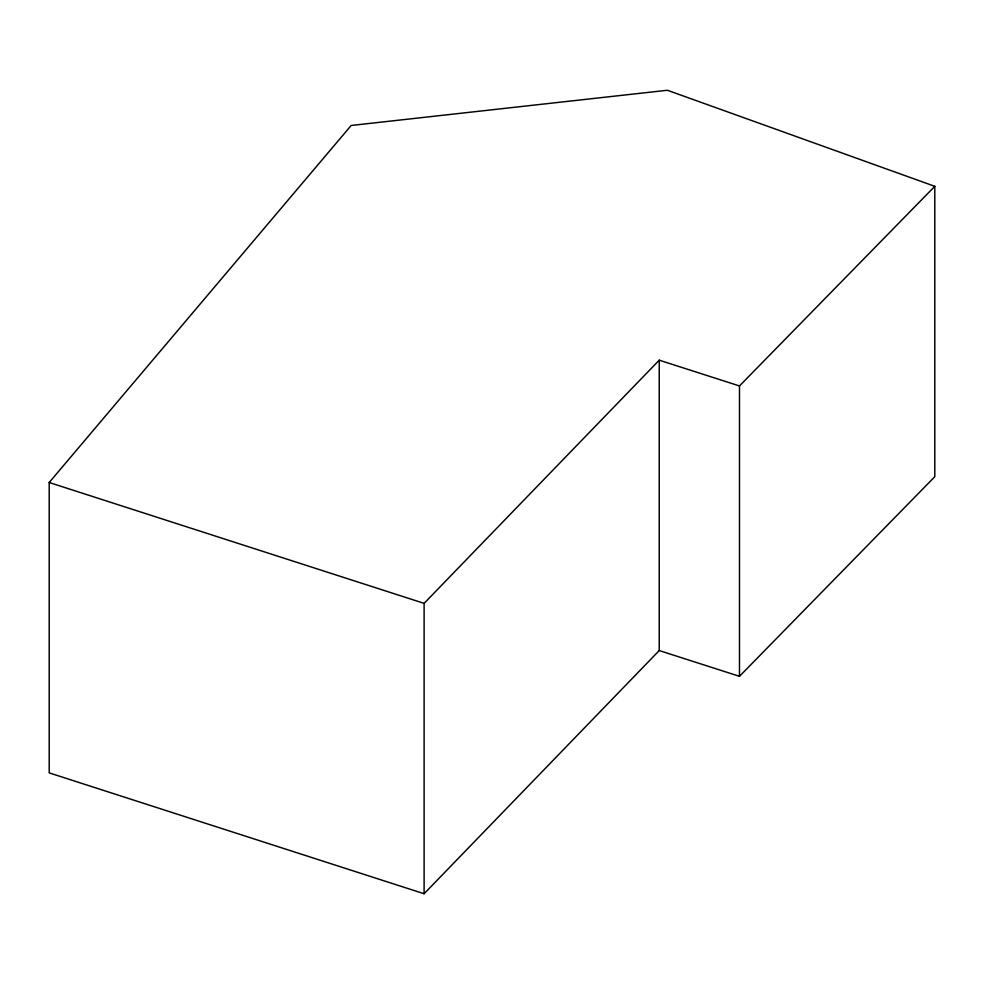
<?xml version="1.0" encoding="UTF-8"?>
<svg xmlns="http://www.w3.org/2000/svg" width="984" height="984" viewBox="0 0 984 984"><rect width="100%" height="100%" fill="white"/><g stroke="black" fill="none" stroke-linecap="round" stroke-linejoin="round"><path stroke-width="1.48" d="M49.2 482.504L351.177 125.472L667.398 90.257L934.8 186.32L934.8 476.699L739.488 676.328L659.231 650.559L424.104 893.743L49.2 772.883L49.2 482.504L424.104 603.364L659.231 360.181L739.488 385.949L934.8 186.32M739.488 385.949L739.488 676.328M659.231 360.181L659.231 650.559M424.104 603.364L424.104 893.743"/></g></svg>
